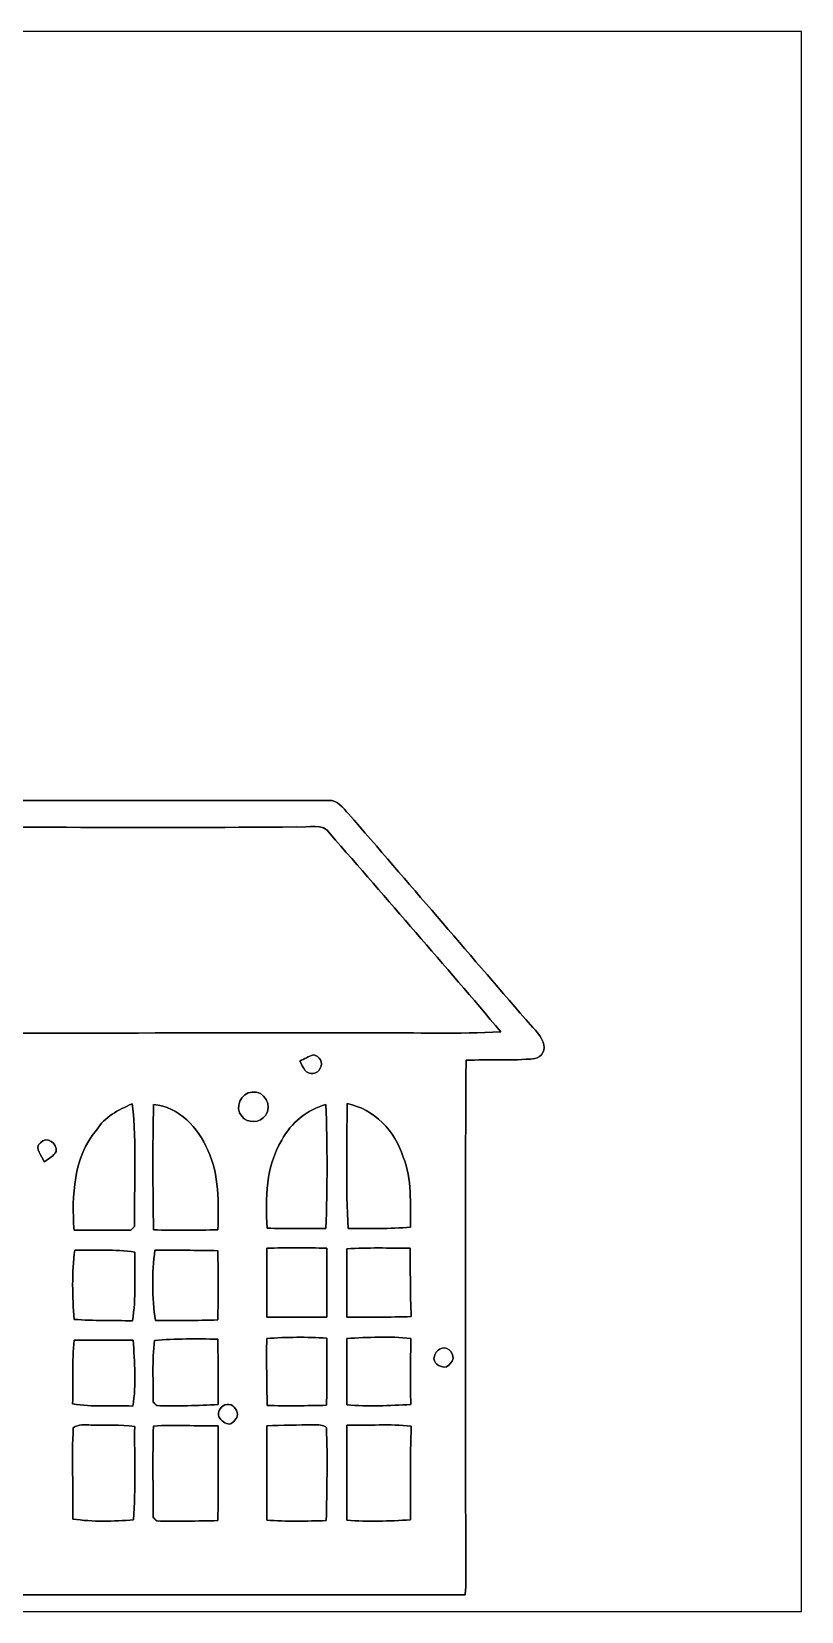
# Model space of a CAD drawing. Header units: centimetres. Extents: x -16.8 to 16.8, y -16.7 to 16.7.
# Drawn here: x 0.52 to 16.77, y -16.67 to 16.67 of the extents above; entities that cross this region are included whole.
import ezdxf

# ---------------------------------------------------------------- set-up
doc = ezdxf.new("R2010")
doc.units = ezdxf.units.CM
doc.header["$MEASUREMENT"] = 0
doc.layers.add('Layer 1', color=7, linetype='Continuous')

msp = doc.modelspace()

# ---------------------------------------------------------------- linework, layer by layer
at = {"layer": 'Layer 1', "color": 7}
for points, knots in [([(-16.77458, 16.66875), (-16.77458, 16.66875), (16.77458, 16.66875), (16.77458, 16.66875), (16.77458, 16.66875), (16.77458, 16.66875), (16.77458, -16.66875), (16.77458, -16.66875), (16.77458, -16.66875), (16.77458, -16.66875), (-16.77458, -16.66875), (-16.77458, -16.66875), (-16.77458, -16.66875), (-16.77458, -16.66875), (-16.77458, 16.66875), (-16.77458, 16.66875), (-16.77458, 16.66875), (-16.77458, 16.66875), (-16.77458, 16.66875), (-16.77458, 16.66875)], [0, 0, 0, 0, 0.16666667, 0.16666667, 0.16666667, 0.16666667, 0.33333333, 0.33333333, 0.33333333, 0.33333333, 0.5, 0.5, 0.5, 0.5, 0.66666667, 0.66666667, 0.66666667, 0.66666667, 1, 1, 1, 1]), ([(-7.13458, 15.6397), (-7.16456, 15.3984), (-7.07778, 15.14651), (-7.14199, 14.90698), (-7.14199, 14.90698), (-7.35401, 14.86923), (-7.58296, 14.9225), (-7.78722, 14.84101), (-7.78722, 14.84101), (-7.98971, 14.74752), (-8.00629, 14.45542), (-7.90681, 14.28256), (-7.90681, 14.28256), (-7.71208, 14.06454), (-7.39211, 14.15662), (-7.13211, 14.13016), (-7.13211, 14.13016), (-7.12364, 13.75516), (-7.04956, 13.35334), (-7.21431, 13.00057), (-7.21431, 13.00057), (-7.76076, 11.61556), (-8.30227, 10.22879), (-8.84238, 8.84132), (-8.84238, 8.84132), (-9.4488, 7.19067), (-10.0143, 5.52521), (-10.61014, 3.87068), (-10.61014, 3.87068), (-10.67999, 3.67101), (-10.74773, 3.46922), (-10.77207, 3.2579), (-10.77207, 3.2579), (-10.48985, 3.05541), (-10.12084, 3.14325), (-9.79699, 3.10303), (-9.79699, 3.10303), (-9.77653, -3.34328), (-9.80087, -9.78994), (-9.785, -16.2366), (-9.785, -16.2366), (-9.75995, -16.2627), (-9.73455, -16.28916), (-9.7095, -16.31597), (-9.7095, -16.31597), (-9.57404, -16.30504), (-9.43751, -16.29692), (-9.30169, -16.28599), (-9.30169, -16.28599), (-9.31968, -15.15992), (-9.10237, -13.96506), (-8.38941, -13.05948), (-8.38941, -13.05948), (-8.05462, -12.65555), (-7.59531, -12.28266), (-7.04815, -12.25762), (-7.04815, -12.25762), (-7.03051, -12.87921), (-7.03756, -13.50081), (-7.04109, -14.12275), (-7.04109, -14.12275), (-7.16351, -14.20213), (-7.37059, -14.25928), (-7.35612, -14.44096), (-7.35612, -14.44096), (-7.2771, -14.56196), (-7.11553, -14.60676), (-7.0485, -14.73447), (-7.0485, -14.73447), (-7.00899, -15.21989), (-7.06861, -15.7099), (-7.01922, -16.19603), (-7.01922, -16.19603), (-6.99206, -16.31985), (-6.86611, -16.43027), (-6.72888, -16.38512), (-6.72888, -16.38512), (-6.63822, -16.31033), (-6.60859, -16.18227), (-6.62023, -16.06938), (-6.62023, -16.06938), (-6.60047, -15.60124), (-6.61635, -15.13276), (-6.61247, -14.66497), (-6.61247, -14.66497), (-6.51792, -14.61876), (-6.42408, -14.57149), (-6.33166, -14.52139), (-6.33166, -14.52139), (-6.33166, -14.45719), (-6.33166, -14.32913), (-6.33201, -14.26492), (-6.33201, -14.26492), (-6.42514, -14.22894), (-6.51969, -14.19578), (-6.61388, -14.16262), (-6.61388, -14.16262), (-6.60788, -13.52162), (-6.62517, -12.88097), (-6.61988, -12.24033), (-6.61988, -12.24033), (-5.87763, -12.33241), (-5.31848, -12.91943), (-4.97029, -13.54243), (-4.97029, -13.54243), (-4.52755, -14.3637), (-4.34128, -15.30809), (-4.38362, -16.2373), (-4.38362, -16.2373), (-4.36104, -16.262), (-4.33846, -16.28704), (-4.31588, -16.31244), (-4.31588, -16.31244), (0.34713, -16.32126), (5.0105, -16.31209), (9.67387, -16.31738), (9.67387, -16.31738), (9.67881, -16.26905), (9.68481, -16.22143), (9.68798, -16.17416), (9.68798, -16.17416), (9.68587, -12.46223), (9.6714, -8.74959), (9.69469, -5.03802), (9.69469, -5.03802), (10.17729, -5.02073), (10.662, -5.05107), (11.14354, -5.00415), (11.14354, -5.00415), (11.29947, -4.98722), (11.39014, -4.79672), (11.32134, -4.65667), (11.32134, -4.65667), (11.24691, -4.46687), (11.08181, -4.33246), (10.95587, -4.17865), (10.95587, -4.17865), (9.70809, -2.73297), (8.46596, -1.2827), (7.21501, 0.16016), (7.21501, 0.16016), (7.0993, 0.27975), (6.98218, 0.45755), (6.79309, 0.44309), (6.79309, 0.44309), (3.73521, 0.4385), (0.67698, 0.44379), (-2.38125, 0.43921), (-2.38125, 0.43921), (-2.88749, 0.44203), (-3.3969, 0.41981), (-3.89961, 0.48966), (-3.89961, 0.48966), (-3.88938, 1.27317), (-3.91583, 2.05669), (-3.89079, 2.83986), (-3.89079, 2.83986), (-3.83328, 2.87726), (-3.93841, 3.10797), (-3.81, 3.09386), (-3.81, 3.09386), (-3.55247, 3.13337), (-3.28154, 3.09915), (-3.02895, 3.17147), (-3.02895, 3.17147), (-2.89631, 3.26954), (-2.91571, 3.45052), (-2.97145, 3.58563), (-2.97145, 3.58563), (-3.57046, 5.26944), (-4.16207, 6.95572), (-4.76321, 8.63847), (-4.76321, 8.63847), (-5.26239, 9.92752), (-5.76545, 11.21516), (-6.26604, 12.50386), (-6.26604, 12.50386), (-6.35847, 12.73881), (-6.46889, 12.96846), (-6.53168, 13.21435), (-6.53168, 13.21435), (-6.5592, 13.52303), (-6.54226, 13.83383), (-6.53415, 14.14321), (-6.53415, 14.14321), (-6.33765, 14.13863), (-6.13516, 14.11429), (-5.94219, 14.16579), (-5.94219, 14.16579), (-5.68784, 14.2367), (-5.62363, 14.61699), (-5.82613, 14.77574), (-5.82613, 14.77574), (-6.00498, 14.95284), (-6.2805, 14.85688), (-6.50311, 14.88052), (-6.50311, 14.88052), (-6.52357, 14.90133), (-6.54403, 14.92215), (-6.56414, 14.94296), (-6.56414, 14.94296), (-6.56625, 15.19343), (-6.47171, 15.45872), (-6.56026, 15.70249), (-6.56026, 15.70249), (-6.68902, 15.91134), (-7.06367, 15.89758), (-7.13458, 15.6397)], [0, 0, 0, 0, 0.01886792, 0.01886792, 0.01886792, 0.01886792, 0.03773585, 0.03773585, 0.03773585, 0.03773585, 0.05660377, 0.05660377, 0.05660377, 0.05660377, 0.0754717, 0.0754717, 0.0754717, 0.0754717, 0.09433962, 0.09433962, 0.09433962, 0.09433962, 0.11320755, 0.11320755, 0.11320755, 0.11320755, 0.13207547, 0.13207547, 0.13207547, 0.13207547, 0.1509434, 0.1509434, 0.1509434, 0.1509434, 0.16981132, 0.16981132, 0.16981132, 0.16981132, 0.18867925, 0.18867925, 0.18867925, 0.18867925, 0.20754717, 0.20754717, 0.20754717, 0.20754717, 0.22641509, 0.22641509, 0.22641509, 0.22641509, 0.24528302, 0.24528302, 0.24528302, 0.24528302, 0.26415094, 0.26415094, 0.26415094, 0.26415094, 0.28301887, 0.28301887, 0.28301887, 0.28301887, 0.30188679, 0.30188679, 0.30188679, 0.30188679, 0.32075472, 0.32075472, 0.32075472, 0.32075472, 0.33962264, 0.33962264, 0.33962264, 0.33962264, 0.35849057, 0.35849057, 0.35849057, 0.35849057, 0.37735849, 0.37735849, 0.37735849, 0.37735849, 0.39622642, 0.39622642, 0.39622642, 0.39622642, 0.41509434, 0.41509434, 0.41509434, 0.41509434, 0.43396226, 0.43396226, 0.43396226, 0.43396226, 0.45283019, 0.45283019, 0.45283019, 0.45283019, 0.47169811, 0.47169811, 0.47169811, 0.47169811, 0.49056604, 0.49056604, 0.49056604, 0.49056604, 0.50943396, 0.50943396, 0.50943396, 0.50943396, 0.52830189, 0.52830189, 0.52830189, 0.52830189, 0.54716981, 0.54716981, 0.54716981, 0.54716981, 0.56603774, 0.56603774, 0.56603774, 0.56603774, 0.58490566, 0.58490566, 0.58490566, 0.58490566, 0.60377358, 0.60377358, 0.60377358, 0.60377358, 0.62264151, 0.62264151, 0.62264151, 0.62264151, 0.64150943, 0.64150943, 0.64150943, 0.64150943, 0.66037736, 0.66037736, 0.66037736, 0.66037736, 0.67924528, 0.67924528, 0.67924528, 0.67924528, 0.69811321, 0.69811321, 0.69811321, 0.69811321, 0.71698113, 0.71698113, 0.71698113, 0.71698113, 0.73584906, 0.73584906, 0.73584906, 0.73584906, 0.75471698, 0.75471698, 0.75471698, 0.75471698, 0.77358491, 0.77358491, 0.77358491, 0.77358491, 0.79245283, 0.79245283, 0.79245283, 0.79245283, 0.81132075, 0.81132075, 0.81132075, 0.81132075, 0.83018868, 0.83018868, 0.83018868, 0.83018868, 0.8490566, 0.8490566, 0.8490566, 0.8490566, 0.86792453, 0.86792453, 0.86792453, 0.86792453, 0.88679245, 0.88679245, 0.88679245, 0.88679245, 0.90566038, 0.90566038, 0.90566038, 0.90566038, 0.9245283, 0.9245283, 0.9245283, 0.9245283, 0.94339623, 0.94339623, 0.94339623, 0.94339623, 0.96226415, 0.96226415, 0.96226415, 0.96226415, 1, 1, 1, 1]), ([(6.12105, -0.11606), (6.35529, -0.14111), (6.67702, -0.00776), (6.82872, -0.26141), (6.82872, -0.26141), (8.03028, -1.65241), (9.25019, -3.02824), (10.42776, -4.44006), (10.42776, -4.44006), (9.53347, -4.48451), (8.63812, -4.45488), (7.74347, -4.46264), (7.74347, -4.46264), (3.96064, -4.45664), (0.1778, -4.47463), (-3.60468, -4.45347), (-3.60468, -4.45347), (-3.62444, -3.01413), (-3.62126, -1.57409), (-3.6068, -0.13476), (-3.6068, -0.13476), (-0.36442, -0.10372), (2.87867, -0.14076), (6.12105, -0.11606)], [0, 0, 0, 0, 0.14285714, 0.14285714, 0.14285714, 0.14285714, 0.28571429, 0.28571429, 0.28571429, 0.28571429, 0.42857143, 0.42857143, 0.42857143, 0.42857143, 0.57142857, 0.57142857, 0.57142857, 0.57142857, 0.71428571, 0.71428571, 0.71428571, 0.71428571, 1, 1, 1, 1]), ([(6.18525, -5.05742), (6.2798, -5.01191), (6.37011, -4.95265), (6.47171, -4.92301), (6.47171, -4.92301), (6.59447, -4.94242), (6.69678, -5.09164), (6.61811, -5.20488), (6.61811, -5.20488), (6.57154, -5.33576), (6.36411, -5.36257), (6.29461, -5.24439), (6.29461, -5.24439), (6.25193, -5.18583), (6.21947, -5.12057), (6.18525, -5.05742)], [0, 0, 0, 0, 0.2, 0.2, 0.2, 0.2, 0.4, 0.4, 0.4, 0.4, 0.6, 0.6, 0.6, 0.6, 1, 1, 1, 1]), ([(5.18019, -5.70936), (5.42925, -5.65961), (5.62257, -6.01204), (5.46029, -6.20077), (5.46029, -6.20077), (5.35023, -6.36305), (5.08247, -6.37928), (4.96252, -6.22018), (4.96252, -6.22018), (4.79778, -6.04097), (4.94171, -5.72135), (5.18019, -5.70936)], [0, 0, 0, 0, 0.25, 0.25, 0.25, 0.25, 0.5, 0.5, 0.5, 0.5, 1, 1, 1, 1]), ([(1.89054, -6.51087), (2.06587, -6.23782), (2.3555, -6.08083), (2.64619, -5.95912), (2.64619, -5.95912), (2.75237, -6.81778), (2.68076, -7.68597), (2.69522, -8.54851), (2.69522, -8.54851), (2.66982, -8.57215), (2.64478, -8.59614), (2.61973, -8.62048), (2.61973, -8.62048), (2.21932, -8.62506), (1.81892, -8.62647), (1.41852, -8.62471), (1.41852, -8.62471), (1.37089, -7.89834), (1.40406, -7.09789), (1.89054, -6.51087)], [0, 0, 0, 0, 0.16666667, 0.16666667, 0.16666667, 0.16666667, 0.33333333, 0.33333333, 0.33333333, 0.33333333, 0.5, 0.5, 0.5, 0.5, 0.66666667, 0.66666667, 0.66666667, 0.66666667, 1, 1, 1, 1]), ([(3.09739, -5.97464), (3.63855, -6.01345), (4.03931, -6.46783), (4.24427, -6.93667), (4.24427, -6.93667), (4.48733, -7.45878), (4.47287, -8.05215), (4.45594, -8.61483), (4.45594, -8.61483), (4.00332, -8.62718), (3.55071, -8.62859), (3.09845, -8.61766), (3.09845, -8.61766), (3.08116, -7.73677), (3.07763, -6.85518), (3.09739, -5.97464)], [0, 0, 0, 0, 0.2, 0.2, 0.2, 0.2, 0.4, 0.4, 0.4, 0.4, 0.6, 0.6, 0.6, 0.6, 1, 1, 1, 1]), ([(5.80425, -6.72183), (5.99969, -6.36058), (6.34153, -6.08083), (6.73735, -5.97006), (6.73735, -5.97006), (6.76451, -6.84248), (6.77263, -7.71701), (6.73241, -8.58908), (6.73241, -8.58908), (6.31966, -8.58943), (5.90691, -8.59472), (5.49451, -8.58273), (5.49451, -8.58273), (5.45359, -7.95126), (5.46911, -7.28063), (5.80425, -6.72183)], [0, 0, 0, 0, 0.2, 0.2, 0.2, 0.2, 0.4, 0.4, 0.4, 0.4, 0.6, 0.6, 0.6, 0.6, 1, 1, 1, 1]), ([(7.18326, -5.95418), (7.75829, -6.06284), (8.19538, -6.53803), (8.36965, -7.0806), (8.36965, -7.0806), (8.55733, -7.55297), (8.51606, -8.06697), (8.5217, -8.56368), (8.5217, -8.56368), (8.0832, -8.59226), (7.64364, -8.59261), (7.20478, -8.5912), (7.20478, -8.5912), (7.1568, -7.71313), (7.1822, -6.83295), (7.18326, -5.95418)], [0, 0, 0, 0, 0.2, 0.2, 0.2, 0.2, 0.4, 0.4, 0.4, 0.4, 0.6, 0.6, 0.6, 0.6, 1, 1, 1, 1]), ([(0.70979, -6.77792), (0.8322, -6.63116), (1.07527, -6.79168), (1.03928, -6.96242), (1.03928, -6.96242), (0.98566, -7.06261), (0.88018, -7.1187), (0.79022, -7.1822), (0.79022, -7.1822), (0.74507, -7.06155), (0.57009, -6.89645), (0.70979, -6.77792)], [0, 0, 0, 0, 0.25, 0.25, 0.25, 0.25, 0.5, 0.5, 0.5, 0.5, 1, 1, 1, 1]), ([(5.4864, -9.00324), (5.90832, -8.99372), (6.33095, -8.99795), (6.75322, -9.00254), (6.75322, -9.00254), (6.75605, -9.48831), (6.75569, -9.97373), (6.75569, -10.45986), (6.75569, -10.45986), (6.33201, -10.45951), (5.90867, -10.45986), (5.48569, -10.45986), (5.48569, -10.45986), (5.48534, -9.97409), (5.48534, -9.48866), (5.4864, -9.00324)], [0, 0, 0, 0, 0.2, 0.2, 0.2, 0.2, 0.4, 0.4, 0.4, 0.4, 0.6, 0.6, 0.6, 0.6, 1, 1, 1, 1]), ([(7.17762, -9.01841), (7.62282, -8.98807), (8.0712, -9.00254), (8.51711, -9.00536), (8.51711, -9.00536), (8.52064, -9.48549), (8.51076, -9.96703), (8.53899, -10.44716), (8.53899, -10.44716), (8.08567, -10.46127), (7.6327, -10.46092), (7.17973, -10.46021), (7.17973, -10.46021), (7.17797, -9.97938), (7.17832, -9.49889), (7.17762, -9.01841)], [0, 0, 0, 0, 0.2, 0.2, 0.2, 0.2, 0.4, 0.4, 0.4, 0.4, 0.6, 0.6, 0.6, 0.6, 1, 1, 1, 1]), ([(1.43298, -9.04275), (1.85561, -9.0551), (2.28424, -9.02088), (2.70369, -9.08897), (2.70369, -9.08897), (2.68958, -9.5698), (2.73226, -10.05769), (2.65324, -10.535), (2.65324, -10.535), (2.24226, -10.53112), (1.83127, -10.53641), (1.42169, -10.50678), (1.42169, -10.50678), (1.38571, -10.01995), (1.36807, -9.52747), (1.43298, -9.04275)], [0, 0, 0, 0, 0.2, 0.2, 0.2, 0.2, 0.4, 0.4, 0.4, 0.4, 0.6, 0.6, 0.6, 0.6, 1, 1, 1, 1]), ([(3.12737, -9.04557), (3.5687, -9.04663), (4.01038, -9.04663), (4.45206, -9.05827), (4.45206, -9.05827), (4.46581, -9.54511), (4.46581, -10.03229), (4.45206, -10.51913), (4.45206, -10.51913), (4.01355, -10.53147), (3.57505, -10.53147), (3.1369, -10.53253), (3.1369, -10.53253), (3.06529, -10.04147), (3.05964, -9.53735), (3.12737, -9.04557)], [0, 0, 0, 0, 0.2, 0.2, 0.2, 0.2, 0.4, 0.4, 0.4, 0.4, 0.6, 0.6, 0.6, 0.6, 1, 1, 1, 1]), ([(1.42381, -10.94775), (1.83797, -10.94599), (2.25213, -10.94528), (2.66629, -10.94422), (2.66629, -10.94422), (2.69522, -11.40566), (2.74214, -11.87803), (2.65712, -12.33629), (2.65712, -12.33629), (2.23485, -12.32147), (1.80728, -12.35745), (1.38889, -12.28937), (1.38889, -12.28937), (1.40053, -11.84204), (1.36913, -11.39261), (1.42381, -10.94775)], [0, 0, 0, 0, 0.2, 0.2, 0.2, 0.2, 0.4, 0.4, 0.4, 0.4, 0.6, 0.6, 0.6, 0.6, 1, 1, 1, 1]), ([(3.11609, -10.94881), (3.56023, -10.916), (4.00614, -10.91177), (4.45135, -10.92482), (4.45135, -10.92482), (4.4644, -11.38414), (4.4637, -11.84381), (4.46264, -12.30348), (4.46264, -12.30348), (4.03084, -12.3317), (3.59798, -12.3317), (3.16583, -12.32711), (3.16583, -12.32711), (3.14007, -12.30136), (3.11467, -12.27561), (3.08963, -12.25021), (3.08963, -12.25021), (3.09351, -11.81664), (3.06388, -11.38026), (3.11609, -10.94881)], [0, 0, 0, 0, 0.16666667, 0.16666667, 0.16666667, 0.16666667, 0.33333333, 0.33333333, 0.33333333, 0.33333333, 0.5, 0.5, 0.5, 0.5, 0.66666667, 0.66666667, 0.66666667, 0.66666667, 1, 1, 1, 1]), ([(5.48569, -10.90859), (5.90797, -10.88143), (6.33236, -10.87402), (6.75499, -10.90401), (6.75499, -10.90401), (6.75464, -11.37532), (6.76099, -11.84734), (6.74829, -12.319), (6.74829, -12.319), (6.33095, -12.32888), (5.91361, -12.33452), (5.49698, -12.32253), (5.49698, -12.32253), (5.48322, -11.85122), (5.48428, -11.37991), (5.48569, -10.90859)], [0, 0, 0, 0, 0.2, 0.2, 0.2, 0.2, 0.4, 0.4, 0.4, 0.4, 0.6, 0.6, 0.6, 0.6, 1, 1, 1, 1]), ([(7.17938, -10.90895), (7.62776, -10.88602), (8.08037, -10.85885), (8.52805, -10.90859), (8.52805, -10.90859), (8.52346, -11.3725), (8.52135, -11.83711), (8.52664, -12.30171), (8.52664, -12.30171), (8.07861, -12.32817), (7.62741, -12.34969), (7.18009, -12.30806), (7.18009, -12.30806), (7.17832, -11.84134), (7.17832, -11.37497), (7.17938, -10.90895)], [0, 0, 0, 0, 0.2, 0.2, 0.2, 0.2, 0.4, 0.4, 0.4, 0.4, 0.6, 0.6, 0.6, 0.6, 1, 1, 1, 1]), ([(9.13059, -11.13543), (9.28758, -11.04971), (9.4234, -11.19187), (9.41952, -11.33475), (9.41952, -11.33475), (9.40012, -11.40707), (9.3472, -11.46845), (9.2837, -11.50691), (9.2837, -11.50691), (9.17116, -11.53125), (9.03005, -11.46246), (9.01665, -11.33898), (9.01665, -11.33898), (9.01524, -11.25714), (9.06921, -11.18447), (9.13059, -11.13543)], [0, 0, 0, 0, 0.2, 0.2, 0.2, 0.2, 0.4, 0.4, 0.4, 0.4, 0.6, 0.6, 0.6, 0.6, 1, 1, 1, 1]), ([(4.65032, -12.30383), (4.77132, -12.27102), (4.85528, -12.41002), (4.86939, -12.51338), (4.86939, -12.51338), (4.86269, -12.60546), (4.78437, -12.67883), (4.70711, -12.72046), (4.70711, -12.72046), (4.61186, -12.70529), (4.52402, -12.64673), (4.47393, -12.56453), (4.47393, -12.56453), (4.44641, -12.44741), (4.52261, -12.31124), (4.65032, -12.30383)], [0, 0, 0, 0, 0.2, 0.2, 0.2, 0.2, 0.4, 0.4, 0.4, 0.4, 0.6, 0.6, 0.6, 0.6, 1, 1, 1, 1]), ([(1.4037, -12.79419), (1.50989, -12.71199), (1.65735, -12.73669), (1.78082, -12.73563), (1.78082, -12.73563), (2.08633, -12.75186), (2.39571, -12.71976), (2.69981, -12.7635), (2.69981, -12.7635), (2.69064, -13.42108), (2.72274, -14.08042), (2.67511, -14.73729), (2.67511, -14.73729), (2.2479, -14.76516), (1.8161, -14.78527), (1.39171, -14.71895), (1.39171, -14.71895), (1.40758, -14.0776), (1.36384, -13.43378), (1.4037, -12.79419)], [0, 0, 0, 0, 0.16666667, 0.16666667, 0.16666667, 0.16666667, 0.33333333, 0.33333333, 0.33333333, 0.33333333, 0.5, 0.5, 0.5, 0.5, 0.66666667, 0.66666667, 0.66666667, 0.66666667, 1, 1, 1, 1]), ([(3.09457, -12.75821), (3.54965, -12.72469), (4.0065, -12.76315), (4.46264, -12.75327), (4.46264, -12.75327), (4.46158, -13.41967), (4.46864, -14.08642), (4.45347, -14.75281), (4.45347, -14.75281), (4.02343, -14.76481), (3.59339, -14.76481), (3.16371, -14.76093), (3.16371, -14.76093), (3.13937, -14.73518), (3.11538, -14.70977), (3.09174, -14.68473), (3.09174, -14.68473), (3.08645, -14.04232), (3.07834, -13.39991), (3.09457, -12.75821)], [0, 0, 0, 0, 0.16666667, 0.16666667, 0.16666667, 0.16666667, 0.33333333, 0.33333333, 0.33333333, 0.33333333, 0.5, 0.5, 0.5, 0.5, 0.66666667, 0.66666667, 0.66666667, 0.66666667, 1, 1, 1, 1]), ([(5.48605, -12.75468), (5.8166, -12.73739), (6.14715, -12.73563), (6.47876, -12.72928), (6.47876, -12.72928), (6.56978, -12.73246), (6.67597, -12.72293), (6.74723, -12.79243), (6.74723, -12.79243), (6.77404, -13.44577), (6.75534, -14.10018), (6.74441, -14.75387), (6.74441, -14.75387), (6.32531, -14.76128), (5.90515, -14.77539), (5.48711, -14.74258), (5.48711, -14.74258), (5.48464, -14.07971), (5.48534, -13.4172), (5.48605, -12.75468)], [0, 0, 0, 0, 0.16666667, 0.16666667, 0.16666667, 0.16666667, 0.33333333, 0.33333333, 0.33333333, 0.33333333, 0.5, 0.5, 0.5, 0.5, 0.66666667, 0.66666667, 0.66666667, 0.66666667, 1, 1, 1, 1]), ([(7.18044, -12.74092), (7.63235, -12.74904), (8.08743, -12.70847), (8.53757, -12.75891), (8.53757, -12.75891), (8.51006, -13.41826), (8.52064, -14.0783), (8.51923, -14.738), (8.51923, -14.738), (8.07367, -14.76128), (7.62529, -14.78351), (7.18044, -14.74223), (7.18044, -14.74223), (7.17797, -14.07513), (7.17797, -13.40803), (7.18044, -12.74092)], [0, 0, 0, 0, 0.2, 0.2, 0.2, 0.2, 0.4, 0.4, 0.4, 0.4, 0.6, 0.6, 0.6, 0.6, 1, 1, 1, 1])]:
    msp.add_open_spline(points, degree=3, knots=knots, dxfattribs=at)
at = {"layer": 'Layer 1', "color": 251}
for points, knots in [([(-7.13458, 15.6397), (-7.06367, 15.89758), (-6.68902, 15.91134), (-6.56026, 15.70249), (-6.56026, 15.70249), (-6.47171, 15.45872), (-6.56625, 15.19343), (-6.56414, 14.94296), (-6.56414, 14.94296), (-6.54403, 14.92215), (-6.52357, 14.90133), (-6.50311, 14.88052), (-6.50311, 14.88052), (-6.2805, 14.85688), (-6.00498, 14.95284), (-5.82613, 14.77574), (-5.82613, 14.77574), (-5.62363, 14.61699), (-5.68784, 14.2367), (-5.94219, 14.16579), (-5.94219, 14.16579), (-6.13516, 14.11429), (-6.33765, 14.13863), (-6.53415, 14.14321), (-6.53415, 14.14321), (-6.54226, 13.83383), (-6.5592, 13.52303), (-6.53168, 13.21435), (-6.53168, 13.21435), (-6.46889, 12.96846), (-6.35847, 12.73881), (-6.26604, 12.50386), (-6.26604, 12.50386), (-5.76545, 11.21516), (-5.26239, 9.92752), (-4.76321, 8.63847), (-4.76321, 8.63847), (-4.16207, 6.95572), (-3.57046, 5.26944), (-2.97145, 3.58563), (-2.97145, 3.58563), (-2.91571, 3.45052), (-2.89631, 3.26954), (-3.02895, 3.17147), (-3.02895, 3.17147), (-3.28154, 3.09915), (-3.55247, 3.13337), (-3.81, 3.09386), (-3.81, 3.09386), (-3.93841, 3.10797), (-3.83328, 2.87726), (-3.89079, 2.83986), (-3.89079, 2.83986), (-3.91583, 2.05669), (-3.88938, 1.27317), (-3.89961, 0.48966), (-3.89961, 0.48966), (-3.3969, 0.41981), (-2.88749, 0.44203), (-2.38125, 0.43921), (-2.38125, 0.43921), (0.67698, 0.44379), (3.73521, 0.4385), (6.79309, 0.44309), (6.79309, 0.44309), (6.98218, 0.45755), (7.0993, 0.27975), (7.21501, 0.16016), (7.21501, 0.16016), (8.46596, -1.2827), (9.70809, -2.73297), (10.95587, -4.17865), (10.95587, -4.17865), (11.08181, -4.33246), (11.24691, -4.46687), (11.32134, -4.65667), (11.32134, -4.65667), (11.39014, -4.79672), (11.29947, -4.98722), (11.14354, -5.00415), (11.14354, -5.00415), (10.662, -5.05107), (10.17729, -5.02073), (9.69469, -5.03802), (9.69469, -5.03802), (9.6714, -8.74959), (9.68587, -12.46223), (9.68798, -16.17416), (9.68798, -16.17416), (9.68481, -16.22143), (9.67881, -16.26905), (9.67387, -16.31738), (9.67387, -16.31738), (5.0105, -16.31209), (0.34713, -16.32126), (-4.31588, -16.31244), (-4.31588, -16.31244), (-4.33846, -16.28704), (-4.36104, -16.262), (-4.38362, -16.2373), (-4.38362, -16.2373), (-4.34128, -15.30809), (-4.52755, -14.3637), (-4.97029, -13.54243), (-4.97029, -13.54243), (-5.31848, -12.91943), (-5.87763, -12.33241), (-6.61988, -12.24033), (-6.61988, -12.24033), (-6.62517, -12.88097), (-6.60788, -13.52162), (-6.61388, -14.16262), (-6.61388, -14.16262), (-6.51969, -14.19578), (-6.42514, -14.22894), (-6.33201, -14.26492), (-6.33201, -14.26492), (-6.33166, -14.32913), (-6.33166, -14.45719), (-6.33166, -14.52139), (-6.33166, -14.52139), (-6.42408, -14.57149), (-6.51792, -14.61876), (-6.61247, -14.66497), (-6.61247, -14.66497), (-6.61635, -15.13276), (-6.60047, -15.60124), (-6.62023, -16.06938), (-6.62023, -16.06938), (-6.60859, -16.18227), (-6.63822, -16.31033), (-6.72888, -16.38512), (-6.72888, -16.38512), (-6.86611, -16.43027), (-6.99206, -16.31985), (-7.01922, -16.19603), (-7.01922, -16.19603), (-7.06861, -15.7099), (-7.00899, -15.21989), (-7.0485, -14.73447), (-7.0485, -14.73447), (-7.11553, -14.60676), (-7.2771, -14.56196), (-7.35612, -14.44096), (-7.35612, -14.44096), (-7.37059, -14.25928), (-7.16351, -14.20213), (-7.04109, -14.12275), (-7.04109, -14.12275), (-7.03756, -13.50081), (-7.03051, -12.87921), (-7.04815, -12.25762), (-7.04815, -12.25762), (-7.59531, -12.28266), (-8.05462, -12.65555), (-8.38941, -13.05948), (-8.38941, -13.05948), (-9.10237, -13.96506), (-9.31968, -15.15992), (-9.30169, -16.28599), (-9.30169, -16.28599), (-9.43751, -16.29692), (-9.57404, -16.30504), (-9.7095, -16.31597), (-9.7095, -16.31597), (-9.73455, -16.28916), (-9.75995, -16.2627), (-9.785, -16.2366), (-9.785, -16.2366), (-9.80087, -9.78994), (-9.77653, -3.34328), (-9.79699, 3.10303), (-9.79699, 3.10303), (-10.12084, 3.14325), (-10.48985, 3.05541), (-10.77207, 3.2579), (-10.77207, 3.2579), (-10.74773, 3.46922), (-10.67999, 3.67101), (-10.61014, 3.87068), (-10.61014, 3.87068), (-10.0143, 5.52521), (-9.4488, 7.19067), (-8.84238, 8.84132), (-8.84238, 8.84132), (-8.30227, 10.22879), (-7.76076, 11.61556), (-7.21431, 13.00057), (-7.21431, 13.00057), (-7.04956, 13.35334), (-7.12364, 13.75516), (-7.13211, 14.13016), (-7.13211, 14.13016), (-7.39211, 14.15662), (-7.71208, 14.06454), (-7.90681, 14.28256), (-7.90681, 14.28256), (-8.00629, 14.45542), (-7.98971, 14.74752), (-7.78722, 14.84101), (-7.78722, 14.84101), (-7.58296, 14.9225), (-7.35401, 14.86923), (-7.14199, 14.90698), (-7.14199, 14.90698), (-7.07778, 15.14651), (-7.16456, 15.3984), (-7.13458, 15.6397), (-7.13458, 15.6397), (-7.13458, 15.6397), (-7.13458, 15.6397), (-7.13458, 15.6397)], [0, 0, 0, 0, 0.01851852, 0.01851852, 0.01851852, 0.01851852, 0.03703704, 0.03703704, 0.03703704, 0.03703704, 0.05555556, 0.05555556, 0.05555556, 0.05555556, 0.07407407, 0.07407407, 0.07407407, 0.07407407, 0.09259259, 0.09259259, 0.09259259, 0.09259259, 0.11111111, 0.11111111, 0.11111111, 0.11111111, 0.12962963, 0.12962963, 0.12962963, 0.12962963, 0.14814815, 0.14814815, 0.14814815, 0.14814815, 0.16666667, 0.16666667, 0.16666667, 0.16666667, 0.18518519, 0.18518519, 0.18518519, 0.18518519, 0.2037037, 0.2037037, 0.2037037, 0.2037037, 0.22222222, 0.22222222, 0.22222222, 0.22222222, 0.24074074, 0.24074074, 0.24074074, 0.24074074, 0.25925926, 0.25925926, 0.25925926, 0.25925926, 0.27777778, 0.27777778, 0.27777778, 0.27777778, 0.2962963, 0.2962963, 0.2962963, 0.2962963, 0.31481481, 0.31481481, 0.31481481, 0.31481481, 0.33333333, 0.33333333, 0.33333333, 0.33333333, 0.35185185, 0.35185185, 0.35185185, 0.35185185, 0.37037037, 0.37037037, 0.37037037, 0.37037037, 0.38888889, 0.38888889, 0.38888889, 0.38888889, 0.40740741, 0.40740741, 0.40740741, 0.40740741, 0.42592593, 0.42592593, 0.42592593, 0.42592593, 0.44444444, 0.44444444, 0.44444444, 0.44444444, 0.46296296, 0.46296296, 0.46296296, 0.46296296, 0.48148148, 0.48148148, 0.48148148, 0.48148148, 0.5, 0.5, 0.5, 0.5, 0.51851852, 0.51851852, 0.51851852, 0.51851852, 0.53703704, 0.53703704, 0.53703704, 0.53703704, 0.55555556, 0.55555556, 0.55555556, 0.55555556, 0.57407407, 0.57407407, 0.57407407, 0.57407407, 0.59259259, 0.59259259, 0.59259259, 0.59259259, 0.61111111, 0.61111111, 0.61111111, 0.61111111, 0.62962963, 0.62962963, 0.62962963, 0.62962963, 0.64814815, 0.64814815, 0.64814815, 0.64814815, 0.66666667, 0.66666667, 0.66666667, 0.66666667, 0.68518519, 0.68518519, 0.68518519, 0.68518519, 0.7037037, 0.7037037, 0.7037037, 0.7037037, 0.72222222, 0.72222222, 0.72222222, 0.72222222, 0.74074074, 0.74074074, 0.74074074, 0.74074074, 0.75925926, 0.75925926, 0.75925926, 0.75925926, 0.77777778, 0.77777778, 0.77777778, 0.77777778, 0.7962963, 0.7962963, 0.7962963, 0.7962963, 0.81481481, 0.81481481, 0.81481481, 0.81481481, 0.83333333, 0.83333333, 0.83333333, 0.83333333, 0.85185185, 0.85185185, 0.85185185, 0.85185185, 0.87037037, 0.87037037, 0.87037037, 0.87037037, 0.88888889, 0.88888889, 0.88888889, 0.88888889, 0.90740741, 0.90740741, 0.90740741, 0.90740741, 0.92592593, 0.92592593, 0.92592593, 0.92592593, 0.94444444, 0.94444444, 0.94444444, 0.94444444, 0.96296296, 0.96296296, 0.96296296, 0.96296296, 1, 1, 1, 1]), ([(6.12105, -0.11606), (2.87867, -0.14076), (-0.36442, -0.10372), (-3.6068, -0.13476), (-3.6068, -0.13476), (-3.62126, -1.57409), (-3.62444, -3.01413), (-3.60468, -4.45347), (-3.60468, -4.45347), (0.1778, -4.47463), (3.96064, -4.45664), (7.74347, -4.46264), (7.74347, -4.46264), (8.63812, -4.45488), (9.53347, -4.48451), (10.42776, -4.44006), (10.42776, -4.44006), (9.25019, -3.02824), (8.03028, -1.65241), (6.82872, -0.26141), (6.82872, -0.26141), (6.67702, -0.00776), (6.35529, -0.14111), (6.12105, -0.11606), (6.12105, -0.11606), (6.12105, -0.11606), (6.12105, -0.11606), (6.12105, -0.11606)], [0, 0, 0, 0, 0.125, 0.125, 0.125, 0.125, 0.25, 0.25, 0.25, 0.25, 0.375, 0.375, 0.375, 0.375, 0.5, 0.5, 0.5, 0.5, 0.625, 0.625, 0.625, 0.625, 0.75, 0.75, 0.75, 0.75, 1, 1, 1, 1]), ([(6.18525, -5.05742), (6.21947, -5.12057), (6.25193, -5.18583), (6.29461, -5.24439), (6.29461, -5.24439), (6.36411, -5.36257), (6.57154, -5.33576), (6.61811, -5.20488), (6.61811, -5.20488), (6.69678, -5.09164), (6.59447, -4.94242), (6.47171, -4.92301), (6.47171, -4.92301), (6.37011, -4.95265), (6.2798, -5.01191), (6.18525, -5.05742), (6.18525, -5.05742), (6.18525, -5.05742), (6.18525, -5.05742), (6.18525, -5.05742)], [0, 0, 0, 0, 0.16666667, 0.16666667, 0.16666667, 0.16666667, 0.33333333, 0.33333333, 0.33333333, 0.33333333, 0.5, 0.5, 0.5, 0.5, 0.66666667, 0.66666667, 0.66666667, 0.66666667, 1, 1, 1, 1]), ([(5.18019, -5.70936), (4.94171, -5.72135), (4.79778, -6.04097), (4.96252, -6.22018), (4.96252, -6.22018), (5.08247, -6.37928), (5.35023, -6.36305), (5.46029, -6.20077), (5.46029, -6.20077), (5.62257, -6.01204), (5.42925, -5.65961), (5.18019, -5.70936), (5.18019, -5.70936), (5.18019, -5.70936), (5.18019, -5.70936), (5.18019, -5.70936)], [0, 0, 0, 0, 0.2, 0.2, 0.2, 0.2, 0.4, 0.4, 0.4, 0.4, 0.6, 0.6, 0.6, 0.6, 1, 1, 1, 1]), ([(1.89054, -6.51087), (1.40406, -7.09789), (1.37089, -7.89834), (1.41852, -8.62471), (1.41852, -8.62471), (1.81892, -8.62647), (2.21932, -8.62506), (2.61973, -8.62048), (2.61973, -8.62048), (2.64478, -8.59614), (2.66982, -8.57215), (2.69522, -8.54851), (2.69522, -8.54851), (2.68076, -7.68597), (2.75237, -6.81778), (2.64619, -5.95912), (2.64619, -5.95912), (2.3555, -6.08083), (2.06587, -6.23782), (1.89054, -6.51087), (1.89054, -6.51087), (1.89054, -6.51087), (1.89054, -6.51087), (1.89054, -6.51087)], [0, 0, 0, 0, 0.14285714, 0.14285714, 0.14285714, 0.14285714, 0.28571429, 0.28571429, 0.28571429, 0.28571429, 0.42857143, 0.42857143, 0.42857143, 0.42857143, 0.57142857, 0.57142857, 0.57142857, 0.57142857, 0.71428571, 0.71428571, 0.71428571, 0.71428571, 1, 1, 1, 1]), ([(3.09739, -5.97464), (3.07763, -6.85518), (3.08116, -7.73677), (3.09845, -8.61766), (3.09845, -8.61766), (3.55071, -8.62859), (4.00332, -8.62718), (4.45594, -8.61483), (4.45594, -8.61483), (4.47287, -8.05215), (4.48733, -7.45878), (4.24427, -6.93667), (4.24427, -6.93667), (4.03931, -6.46783), (3.63855, -6.01345), (3.09739, -5.97464), (3.09739, -5.97464), (3.09739, -5.97464), (3.09739, -5.97464), (3.09739, -5.97464)], [0, 0, 0, 0, 0.16666667, 0.16666667, 0.16666667, 0.16666667, 0.33333333, 0.33333333, 0.33333333, 0.33333333, 0.5, 0.5, 0.5, 0.5, 0.66666667, 0.66666667, 0.66666667, 0.66666667, 1, 1, 1, 1]), ([(5.80425, -6.72183), (5.46911, -7.28063), (5.45359, -7.95126), (5.49451, -8.58273), (5.49451, -8.58273), (5.90691, -8.59472), (6.31966, -8.58943), (6.73241, -8.58908), (6.73241, -8.58908), (6.77263, -7.71701), (6.76451, -6.84248), (6.73735, -5.97006), (6.73735, -5.97006), (6.34153, -6.08083), (5.99969, -6.36058), (5.80425, -6.72183), (5.80425, -6.72183), (5.80425, -6.72183), (5.80425, -6.72183), (5.80425, -6.72183)], [0, 0, 0, 0, 0.16666667, 0.16666667, 0.16666667, 0.16666667, 0.33333333, 0.33333333, 0.33333333, 0.33333333, 0.5, 0.5, 0.5, 0.5, 0.66666667, 0.66666667, 0.66666667, 0.66666667, 1, 1, 1, 1]), ([(7.18326, -5.95418), (7.1822, -6.83295), (7.1568, -7.71313), (7.20478, -8.5912), (7.20478, -8.5912), (7.64364, -8.59261), (8.0832, -8.59226), (8.5217, -8.56368), (8.5217, -8.56368), (8.51606, -8.06697), (8.55733, -7.55297), (8.36965, -7.0806), (8.36965, -7.0806), (8.19538, -6.53803), (7.75829, -6.06284), (7.18326, -5.95418), (7.18326, -5.95418), (7.18326, -5.95418), (7.18326, -5.95418), (7.18326, -5.95418)], [0, 0, 0, 0, 0.16666667, 0.16666667, 0.16666667, 0.16666667, 0.33333333, 0.33333333, 0.33333333, 0.33333333, 0.5, 0.5, 0.5, 0.5, 0.66666667, 0.66666667, 0.66666667, 0.66666667, 1, 1, 1, 1]), ([(0.70979, -6.77792), (0.57009, -6.89645), (0.74507, -7.06155), (0.79022, -7.1822), (0.79022, -7.1822), (0.88018, -7.1187), (0.98566, -7.06261), (1.03928, -6.96242), (1.03928, -6.96242), (1.07527, -6.79168), (0.8322, -6.63116), (0.70979, -6.77792), (0.70979, -6.77792), (0.70979, -6.77792), (0.70979, -6.77792), (0.70979, -6.77792)], [0, 0, 0, 0, 0.2, 0.2, 0.2, 0.2, 0.4, 0.4, 0.4, 0.4, 0.6, 0.6, 0.6, 0.6, 1, 1, 1, 1]), ([(5.4864, -9.00324), (5.48534, -9.48866), (5.48534, -9.97409), (5.48569, -10.45986), (5.48569, -10.45986), (5.90867, -10.45986), (6.33201, -10.45951), (6.75569, -10.45986), (6.75569, -10.45986), (6.75569, -9.97373), (6.75605, -9.48831), (6.75322, -9.00254), (6.75322, -9.00254), (6.33095, -8.99795), (5.90832, -8.99372), (5.4864, -9.00324), (5.4864, -9.00324), (5.4864, -9.00324), (5.4864, -9.00324), (5.4864, -9.00324)], [0, 0, 0, 0, 0.16666667, 0.16666667, 0.16666667, 0.16666667, 0.33333333, 0.33333333, 0.33333333, 0.33333333, 0.5, 0.5, 0.5, 0.5, 0.66666667, 0.66666667, 0.66666667, 0.66666667, 1, 1, 1, 1]), ([(7.17762, -9.01841), (7.17832, -9.49889), (7.17797, -9.97938), (7.17973, -10.46021), (7.17973, -10.46021), (7.6327, -10.46092), (8.08567, -10.46127), (8.53899, -10.44716), (8.53899, -10.44716), (8.51076, -9.96703), (8.52064, -9.48549), (8.51711, -9.00536), (8.51711, -9.00536), (8.0712, -9.00254), (7.62282, -8.98807), (7.17762, -9.01841), (7.17762, -9.01841), (7.17762, -9.01841), (7.17762, -9.01841), (7.17762, -9.01841)], [0, 0, 0, 0, 0.16666667, 0.16666667, 0.16666667, 0.16666667, 0.33333333, 0.33333333, 0.33333333, 0.33333333, 0.5, 0.5, 0.5, 0.5, 0.66666667, 0.66666667, 0.66666667, 0.66666667, 1, 1, 1, 1]), ([(1.43298, -9.04275), (1.36807, -9.52747), (1.38571, -10.01995), (1.42169, -10.50678), (1.42169, -10.50678), (1.83127, -10.53641), (2.24226, -10.53112), (2.65324, -10.535), (2.65324, -10.535), (2.73226, -10.05769), (2.68958, -9.5698), (2.70369, -9.08897), (2.70369, -9.08897), (2.28424, -9.02088), (1.85561, -9.0551), (1.43298, -9.04275), (1.43298, -9.04275), (1.43298, -9.04275), (1.43298, -9.04275), (1.43298, -9.04275)], [0, 0, 0, 0, 0.16666667, 0.16666667, 0.16666667, 0.16666667, 0.33333333, 0.33333333, 0.33333333, 0.33333333, 0.5, 0.5, 0.5, 0.5, 0.66666667, 0.66666667, 0.66666667, 0.66666667, 1, 1, 1, 1]), ([(3.12737, -9.04557), (3.05964, -9.53735), (3.06529, -10.04147), (3.1369, -10.53253), (3.1369, -10.53253), (3.57505, -10.53147), (4.01355, -10.53147), (4.45206, -10.51913), (4.45206, -10.51913), (4.46581, -10.03229), (4.46581, -9.54511), (4.45206, -9.05827), (4.45206, -9.05827), (4.01038, -9.04663), (3.5687, -9.04663), (3.12737, -9.04557), (3.12737, -9.04557), (3.12737, -9.04557), (3.12737, -9.04557), (3.12737, -9.04557)], [0, 0, 0, 0, 0.16666667, 0.16666667, 0.16666667, 0.16666667, 0.33333333, 0.33333333, 0.33333333, 0.33333333, 0.5, 0.5, 0.5, 0.5, 0.66666667, 0.66666667, 0.66666667, 0.66666667, 1, 1, 1, 1]), ([(1.42381, -10.94775), (1.36913, -11.39261), (1.40053, -11.84204), (1.38889, -12.28937), (1.38889, -12.28937), (1.80728, -12.35745), (2.23485, -12.32147), (2.65712, -12.33629), (2.65712, -12.33629), (2.74214, -11.87803), (2.69522, -11.40566), (2.66629, -10.94422), (2.66629, -10.94422), (2.25213, -10.94528), (1.83797, -10.94599), (1.42381, -10.94775), (1.42381, -10.94775), (1.42381, -10.94775), (1.42381, -10.94775), (1.42381, -10.94775)], [0, 0, 0, 0, 0.16666667, 0.16666667, 0.16666667, 0.16666667, 0.33333333, 0.33333333, 0.33333333, 0.33333333, 0.5, 0.5, 0.5, 0.5, 0.66666667, 0.66666667, 0.66666667, 0.66666667, 1, 1, 1, 1]), ([(3.11609, -10.94881), (3.06388, -11.38026), (3.09351, -11.81664), (3.08963, -12.25021), (3.08963, -12.25021), (3.11467, -12.27561), (3.14007, -12.30136), (3.16583, -12.32711), (3.16583, -12.32711), (3.59798, -12.3317), (4.03084, -12.3317), (4.46264, -12.30348), (4.46264, -12.30348), (4.4637, -11.84381), (4.4644, -11.38414), (4.45135, -10.92482), (4.45135, -10.92482), (4.00614, -10.91177), (3.56023, -10.916), (3.11609, -10.94881), (3.11609, -10.94881), (3.11609, -10.94881), (3.11609, -10.94881), (3.11609, -10.94881)], [0, 0, 0, 0, 0.14285714, 0.14285714, 0.14285714, 0.14285714, 0.28571429, 0.28571429, 0.28571429, 0.28571429, 0.42857143, 0.42857143, 0.42857143, 0.42857143, 0.57142857, 0.57142857, 0.57142857, 0.57142857, 0.71428571, 0.71428571, 0.71428571, 0.71428571, 1, 1, 1, 1]), ([(5.48569, -10.90859), (5.48428, -11.37991), (5.48322, -11.85122), (5.49698, -12.32253), (5.49698, -12.32253), (5.91361, -12.33452), (6.33095, -12.32888), (6.74829, -12.319), (6.74829, -12.319), (6.76099, -11.84734), (6.75464, -11.37532), (6.75499, -10.90401), (6.75499, -10.90401), (6.33236, -10.87402), (5.90797, -10.88143), (5.48569, -10.90859), (5.48569, -10.90859), (5.48569, -10.90859), (5.48569, -10.90859), (5.48569, -10.90859)], [0, 0, 0, 0, 0.16666667, 0.16666667, 0.16666667, 0.16666667, 0.33333333, 0.33333333, 0.33333333, 0.33333333, 0.5, 0.5, 0.5, 0.5, 0.66666667, 0.66666667, 0.66666667, 0.66666667, 1, 1, 1, 1]), ([(7.17938, -10.90895), (7.17832, -11.37497), (7.17832, -11.84134), (7.18009, -12.30806), (7.18009, -12.30806), (7.62741, -12.34969), (8.07861, -12.32817), (8.52664, -12.30171), (8.52664, -12.30171), (8.52135, -11.83711), (8.52346, -11.3725), (8.52805, -10.90859), (8.52805, -10.90859), (8.08037, -10.85885), (7.62776, -10.88602), (7.17938, -10.90895), (7.17938, -10.90895), (7.17938, -10.90895), (7.17938, -10.90895), (7.17938, -10.90895)], [0, 0, 0, 0, 0.16666667, 0.16666667, 0.16666667, 0.16666667, 0.33333333, 0.33333333, 0.33333333, 0.33333333, 0.5, 0.5, 0.5, 0.5, 0.66666667, 0.66666667, 0.66666667, 0.66666667, 1, 1, 1, 1]), ([(9.13059, -11.13543), (9.06921, -11.18447), (9.01524, -11.25714), (9.01665, -11.33898), (9.01665, -11.33898), (9.03005, -11.46246), (9.17116, -11.53125), (9.2837, -11.50691), (9.2837, -11.50691), (9.3472, -11.46845), (9.40012, -11.40707), (9.41952, -11.33475), (9.41952, -11.33475), (9.4234, -11.19187), (9.28758, -11.04971), (9.13059, -11.13543), (9.13059, -11.13543), (9.13059, -11.13543), (9.13059, -11.13543), (9.13059, -11.13543)], [0, 0, 0, 0, 0.16666667, 0.16666667, 0.16666667, 0.16666667, 0.33333333, 0.33333333, 0.33333333, 0.33333333, 0.5, 0.5, 0.5, 0.5, 0.66666667, 0.66666667, 0.66666667, 0.66666667, 1, 1, 1, 1]), ([(4.65032, -12.30383), (4.52261, -12.31124), (4.44641, -12.44741), (4.47393, -12.56453), (4.47393, -12.56453), (4.52402, -12.64673), (4.61186, -12.70529), (4.70711, -12.72046), (4.70711, -12.72046), (4.78437, -12.67883), (4.86269, -12.60546), (4.86939, -12.51338), (4.86939, -12.51338), (4.85528, -12.41002), (4.77132, -12.27102), (4.65032, -12.30383), (4.65032, -12.30383), (4.65032, -12.30383), (4.65032, -12.30383), (4.65032, -12.30383)], [0, 0, 0, 0, 0.16666667, 0.16666667, 0.16666667, 0.16666667, 0.33333333, 0.33333333, 0.33333333, 0.33333333, 0.5, 0.5, 0.5, 0.5, 0.66666667, 0.66666667, 0.66666667, 0.66666667, 1, 1, 1, 1]), ([(1.4037, -12.79419), (1.36384, -13.43378), (1.40758, -14.0776), (1.39171, -14.71895), (1.39171, -14.71895), (1.8161, -14.78527), (2.2479, -14.76516), (2.67511, -14.73729), (2.67511, -14.73729), (2.72274, -14.08042), (2.69064, -13.42108), (2.69981, -12.7635), (2.69981, -12.7635), (2.39571, -12.71976), (2.08633, -12.75186), (1.78082, -12.73563), (1.78082, -12.73563), (1.65735, -12.73669), (1.50989, -12.71199), (1.4037, -12.79419), (1.4037, -12.79419), (1.4037, -12.79419), (1.4037, -12.79419), (1.4037, -12.79419)], [0, 0, 0, 0, 0.14285714, 0.14285714, 0.14285714, 0.14285714, 0.28571429, 0.28571429, 0.28571429, 0.28571429, 0.42857143, 0.42857143, 0.42857143, 0.42857143, 0.57142857, 0.57142857, 0.57142857, 0.57142857, 0.71428571, 0.71428571, 0.71428571, 0.71428571, 1, 1, 1, 1]), ([(3.09457, -12.75821), (3.07834, -13.39991), (3.08645, -14.04232), (3.09174, -14.68473), (3.09174, -14.68473), (3.11538, -14.70977), (3.13937, -14.73518), (3.16371, -14.76093), (3.16371, -14.76093), (3.59339, -14.76481), (4.02343, -14.76481), (4.45347, -14.75281), (4.45347, -14.75281), (4.46864, -14.08642), (4.46158, -13.41967), (4.46264, -12.75327), (4.46264, -12.75327), (4.0065, -12.76315), (3.54965, -12.72469), (3.09457, -12.75821), (3.09457, -12.75821), (3.09457, -12.75821), (3.09457, -12.75821), (3.09457, -12.75821)], [0, 0, 0, 0, 0.14285714, 0.14285714, 0.14285714, 0.14285714, 0.28571429, 0.28571429, 0.28571429, 0.28571429, 0.42857143, 0.42857143, 0.42857143, 0.42857143, 0.57142857, 0.57142857, 0.57142857, 0.57142857, 0.71428571, 0.71428571, 0.71428571, 0.71428571, 1, 1, 1, 1]), ([(5.48605, -12.75468), (5.48534, -13.4172), (5.48464, -14.07971), (5.48711, -14.74258), (5.48711, -14.74258), (5.90515, -14.77539), (6.32531, -14.76128), (6.74441, -14.75387), (6.74441, -14.75387), (6.75534, -14.10018), (6.77404, -13.44577), (6.74723, -12.79243), (6.74723, -12.79243), (6.67597, -12.72293), (6.56978, -12.73246), (6.47876, -12.72928), (6.47876, -12.72928), (6.14715, -12.73563), (5.8166, -12.73739), (5.48605, -12.75468), (5.48605, -12.75468), (5.48605, -12.75468), (5.48605, -12.75468), (5.48605, -12.75468)], [0, 0, 0, 0, 0.14285714, 0.14285714, 0.14285714, 0.14285714, 0.28571429, 0.28571429, 0.28571429, 0.28571429, 0.42857143, 0.42857143, 0.42857143, 0.42857143, 0.57142857, 0.57142857, 0.57142857, 0.57142857, 0.71428571, 0.71428571, 0.71428571, 0.71428571, 1, 1, 1, 1]), ([(7.18044, -12.74092), (7.17797, -13.40803), (7.17797, -14.07513), (7.18044, -14.74223), (7.18044, -14.74223), (7.62529, -14.78351), (8.07367, -14.76128), (8.51923, -14.738), (8.51923, -14.738), (8.52064, -14.0783), (8.51006, -13.41826), (8.53757, -12.75891), (8.53757, -12.75891), (8.08743, -12.70847), (7.63235, -12.74904), (7.18044, -12.74092)], [0, 0, 0, 0, 0.2, 0.2, 0.2, 0.2, 0.4, 0.4, 0.4, 0.4, 0.6, 0.6, 0.6, 0.6, 1, 1, 1, 1])]:
    msp.add_open_spline(points, degree=3, knots=knots, dxfattribs=at)

doc.saveas('drawing.dxf')
